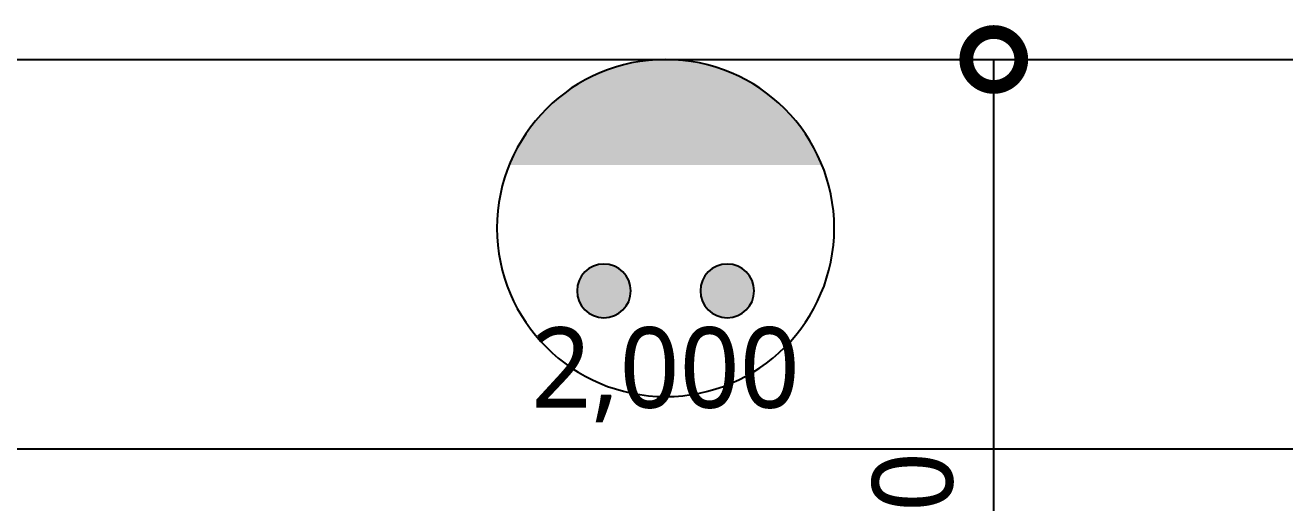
# Model space of a CAD drawing. Extents: x 11477420 to 23072185, y -28506554 to -14238804.
# Drawn here: x 11526489 to 11527864, y -14277184 to -14276662 of the extents above; entities that cross this region are included whole.
import ezdxf

# ---------------------------------------------------------------- set-up
doc = ezdxf.new("R2010")
doc.units = 0
doc.header["$LTSCALE"] = 50
doc.header["$MEASUREMENT"] = 0
doc.layers.get('0').update_dxf_attribs({"linetype": 'CONTINUOUS'})
doc.layers.get('DEFPOINTS').update_dxf_attribs({"linetype": 'CONTINUOUS'})
for name, color, linetype in [('07-DIM WAL', 5, 'CONTINUOUS'), ('1.천장.벽체선(내벽)', 3, 'CONTINUOUS'), ('Layer2', 51, 'CONTINUOUS'), ('설비', 7, 'CONTINUOUS')]:
    doc.layers.add(name, color=color, linetype=linetype)
doc.styles.add('DAWIN', font='NanumSquareR.ttf')
doc.dimstyles.new('40', dxfattribs={"dimscale": 40, "dimtxt": 2.2, "dimasz": 3, "dimexe": 1.25, "dimexo": 0.625, "dimtad": 1, "dimdec": 0, "dimzin": 0, "dimdsep": 46, "dimlunit": 6, "dimtxsty": 'DAWIN', "dimblk1": 'DOTSMALL', "dimblk2": 'DOTSMALL', "dimsah": 1, "dimcen": 0.001, "dimclrd": 1, "dimclre": 1, "dimclrt": 3, "dimadec": 0, "dimazin": 0, "dimtfac": 1, "dimtdec": 0, "dimtix": 1, "dimtmove": 2, "dimatfit": 3, "dimldrblk": 'DOTSMALL', "dimfxl": 0, "dimtolj": 1, "dimtzin": 0, "dimarcsym": 0})

# ---------------------------------------------------------------- blocks, each defined once
blk = doc.blocks.new('flooor2')
at = {"layer": '1.천장.벽체선(내벽)', "ltscale": 30}
blk.add_line((11525738.1, -14276699.4), (11528638.1, -14276699.4), dxfattribs=at)
blk = doc.blocks.new('_DOTSMALL')
at = {"color": 0, "linetype": 'ByBlock', "const_width": 0.5}
blk.add_lwpolyline([(-0.0625, 0, 1), (0.0625, 0, 1)], format="xyb", close=True, dxfattribs=at)
blk = doc.blocks.new('*D275')
at = {"layer": '07-DIM WAL', "color": 1, "lineweight": -2, "ltscale": 30}
for p, q in [((11526188.1, -14277099.4), (11526188.1, -14277074.4)), ((11528188.1, -14277099.4), (11528188.1, -14277074.4)), ((11526188.1, -14277124.4), (11528188.1, -14277124.4))]:
    blk.add_line(p, q, dxfattribs=at)
at = {"layer": 'DEFPOINTS', "color": 0, "ltscale": 30}
for p in [(11526188.1, -14277124.4), (11528188.1, -14277124.4), (11528188.1, -14277124.4)]:
    blk.add_point(p, dxfattribs=at)
at = {"layer": '07-DIM WAL', "color": 1, "lineweight": -2, "ltscale": 30, "xscale": 120, "yscale": 120, "zscale": 120, "rotation": 180}
blk.add_blockref('_DOTSMALL', (11526188.1, -14277124.4), dxfattribs=at)
at = {"layer": '07-DIM WAL', "color": 1, "lineweight": -2, "ltscale": 30, "xscale": 120, "yscale": 120, "zscale": 120}
blk.add_blockref('_DOTSMALL', (11528188.1, -14277124.4), dxfattribs=at)
at = {"layer": '07-DIM WAL', "color": 3, "ltscale": 30, "insert": (11527188.1, -14277043.7), "char_height": 88, "attachment_point": 5, "style": 'DAWIN'}
blk.add_mtext('\\A1;2,000', dxfattribs=at)
blk = doc.blocks.new('egoo')
at = {"layer": 'Layer2'}
h = blk.add_hatch(color=140, dxfattribs=at)
edge = h.paths.add_edge_path()
edge.add_arc((1015645.3, 443433.7), 22.3, 0, 360)
h = blk.add_hatch(color=140, dxfattribs=at)
edge = h.paths.add_edge_path()
edge.add_arc((1015747.7, 443433.7), 22.3, 0, 360)
h = blk.add_hatch(color=140, dxfattribs=at)
edge = h.paths.add_edge_path()
edge.add_line((1015826.3, 443329.1), (1015566.6, 443329.1))
edge.add_ellipse((1015696.5, 443381.5), major_axis=(99, 99), ratio=1, start_angle=156.9578, end_angle=293.0422)
at = {"layer": 'Layer2', "color": 140}
for centre, radius in [((1015696.5, 443381.5), 140), ((1015645.3, 443433.7), 22.3), ((1015747.7, 443433.7), 22.3)]:
    blk.add_circle(centre, radius, dxfattribs=at)
blk = doc.blocks.new('*D374')
at = {"layer": '07-DIM WAL', "color": 1, "lineweight": -2, "ltscale": 30}
for p, q in [((11527223.1, -14276699.4), (11527596.2, -14276699.4)), ((11527546.2, -14277849.4), (11527546.2, -14276699.4)), ((11527223.1, -14277849.4), (11527596.2, -14277849.4))]:
    blk.add_line(p, q, dxfattribs=at)
at = {"layer": 'DEFPOINTS', "color": 0, "ltscale": 30}
for p in [(11527198.1, -14276699.4), (11527546.2, -14276699.4), (11527198.1, -14277849.4)]:
    blk.add_point(p, dxfattribs=at)
at = {"layer": '07-DIM WAL', "color": 1, "lineweight": -2, "ltscale": 30, "xscale": 120, "yscale": 120, "zscale": 120}
for p, rotation in [((11527546.2, -14276699.4), 90), ((11527546.2, -14277849.4), 270)]:
    blk.add_blockref('_DOTSMALL', p, dxfattribs=dict(at, rotation=rotation))
at = {"layer": '07-DIM WAL', "color": 3, "ltscale": 30, "insert": (11527465.4, -14277274.4), "char_height": 88, "attachment_point": 5, "rotation": 90, "style": 'DAWIN'}
blk.add_mtext('\\A1;1,150', dxfattribs=at)

msp = doc.modelspace()

# ---------------------------------------------------------------- block references
msp.add_blockref('flooor2', (0, 0))
at = {"layer": '설비', "color": 140, "xscale": -1.314285739087145, "yscale": 1.314285739087145, "zscale": 1.314285739087145, "rotation": 180}
msp.add_blockref('egoo', (10192272.7, -13694153.5), dxfattribs=at)

# ---------------------------------------------------------------- dimensions: what is measured, and where the dimension line sits
at = {"layer": '07-DIM WAL', "ltscale": 30}
dim = msp.add_linear_dim(base=(11527546.2, -14276699.4), p1=(11527198.1, -14277849.4), p2=(11527198.1, -14276699.4), angle=90, dimstyle='40', dxfattribs=at)
dim.commit()
dim.dimension.update_dxf_attribs({"geometry": '*D374', "text_midpoint": (11527465.4, -14277274.4)})
dim = msp.add_linear_dim(base=(11528188.1, -14277124.4), p1=(11526188.1, -14277124.4), p2=(11528188.1, -14277124.4), dimstyle='40', dxfattribs=at)
dim.commit()
dim.dimension.update_dxf_attribs({"geometry": '*D275', "text_midpoint": (11527188.1, -14277043.7)})

doc.saveas('drawing.dxf')
